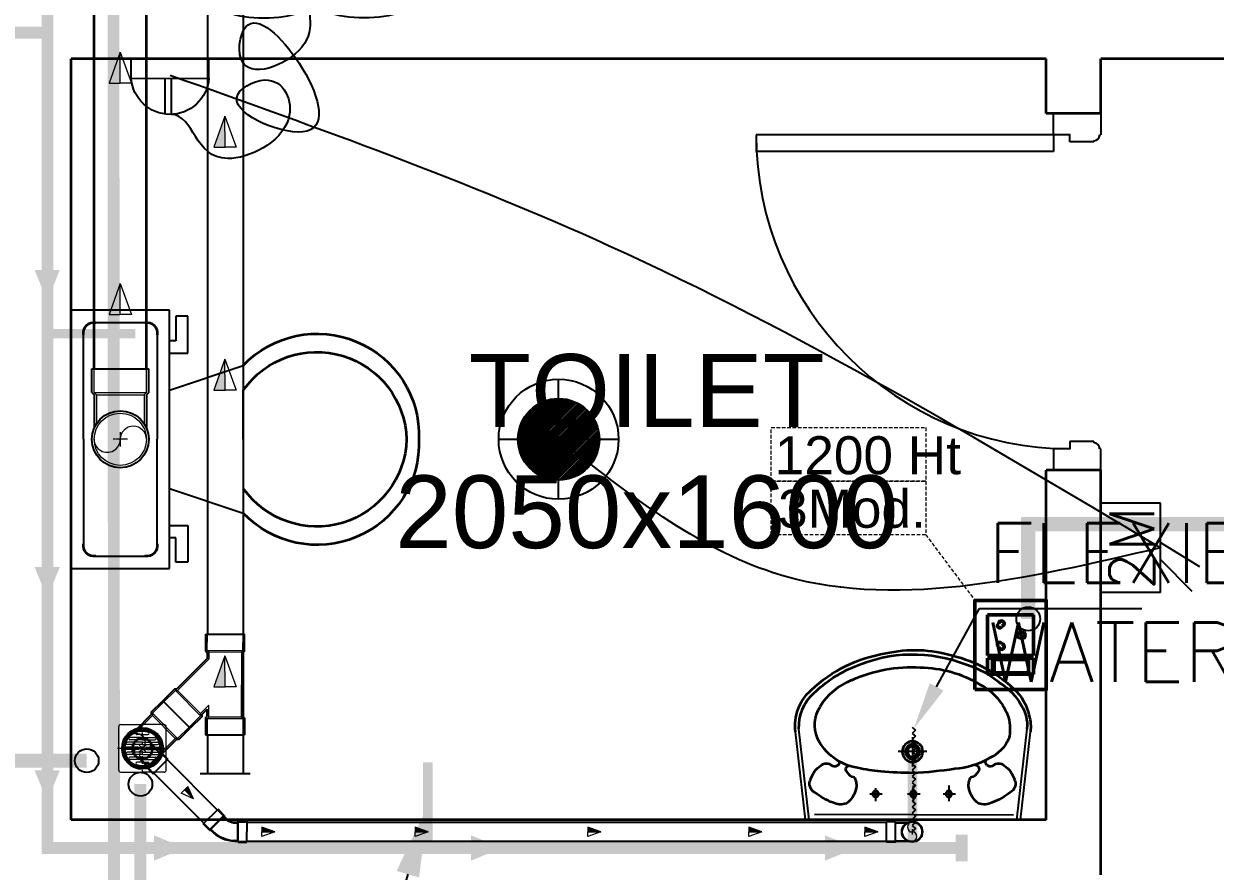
# Model space of a CAD drawing. Extents: x 3550807 to 4078732, y -628171 to -515859.
# Drawn here: x 3563039 to 3565544, y -523682 to -521900 of the extents above; entities that cross this region are included whole.
import ezdxf
from ezdxf import colors
from ezdxf.entities.mleader import LeaderData, LeaderLine
from ezdxf.math import Vec2, Vec3

# ---------------------------------------------------------------- set-up
doc = ezdxf.new("R2010")
doc.units = 0
doc.header["$LTSCALE"] = 6
doc.header["$MEASUREMENT"] = 0
for name, pattern in [('1', [0]), ('AI9-LType1', [1.875, 1.25, -0.625]), ('CENTER2', [1.125, 0.75, -0.125, 0.125, -0.125]), ('DASHED2', [0.375, 0.25, -0.125])]:
    doc.linetypes.add(name, pattern=pattern)
doc.layers.get('0').update_dxf_attribs({"linetype": 'CONTINUOUS'})
for name, color, linetype, lineweight in [('22-FTfix', 8, 'CONTINUOUS', 9), ('ELE-1 NO 6-16A RAW POWER SOCKET', 1, 'CONTINUOUS', 0), ('PHE-SP', 1, 'CONTINUOUS', 0), ('PL-SOFT  WATER SUPPLY PIPE', 162, 'CONTINUOUS', 9), ('PL-WATER PIPING', 1, 'CONTINUOUS', 9), ('WALL', 10, 'CONTINUOUS', 35), ('WALL LINE', 7, 'CONTINUOUS', 35)]:
    doc.layers.add(name, color=color, linetype=linetype, lineweight=lineweight)
doc.layers.add('CFT_LOOPING', color=7, linetype='1', lineweight=0, true_color=0xd6d600)
for name, color, linetype in [('DIM', 7, 'CONTINUOUS'), ('DOOR', 44, 'CONTINUOUS'), ('ELE-12W LED', 1, 'CONTINUOUS'), ('ELE-12W LED @ 1', 1, 'CONTINUOUS'), ('ELE-2M RAW P.SB', 40, 'CONTINUOUS'), ('ELE-EXHAUST FAN', 10, 'CONTINUOUS'), ('MEP_HVAC_COPPER_PIPE', 5, 'CONTINUOUS'), ('MEP_HVAC_DRAIN_PIPE', 7, 'CONTINUOUS'), ('phe-text', 1, 'CONTINUOUS'), ('PL- WASTE PIPE', 6, 'CONTINUOUS'), ('PL-SOIL PIPE', 1, 'CONTINUOUS'), ('TEXT', 5, 'CONTINUOUS')]:
    doc.layers.add(name, color=color, linetype=linetype)
doc.layers.add('ELE-LIGHTING WIRING', color=7, linetype='CONTINUOUS', true_color=0x63d7b6)
doc.styles.add('ARIAL', font='arial.ttf')
doc.styles.add('ROMANS', font='romans.shx')
doc.styles.get("Standard").update_dxf_attribs({"font": 'SIMPLEX'})

# ---------------------------------------------------------------- blocks, each defined once
blk = doc.blocks.new('750')
at = {"layer": 'DOOR', "color": 8}
for p, q in [((-50, 705), (-47.5, 705)), ((-35, 690), (-35, 692.5)), ((50, 45), (50, 80)), ((50, 80), (675, 80)), ((675, 45), (675, 80)), ((-35, 60), (-35, 57.5)), ((-50, 45), (-47.5, 45)), ((50, 45), (675, 45))]:
    blk.add_line(p, q, dxfattribs=at)
for points in [[(15, 690), (15, 705), (50, 705), (50, 750), (-50, 750), (-50, 705)], [(-35, 690), (15, 690)], [(15, 60), (15, 45), (50, 45), (50, 0), (-50, 0), (-50, 45)], [(-35, 60), (15, 60)]]:
    blk.add_lwpolyline(points, dxfattribs=at)
for centre, radius, start, end in [((-35, 705), 12.5, 180, 270), ((15, 45), 660, 0, 90), ((-35, 45), 12.5, 90, 180)]:
    blk.add_arc(centre, radius, start, end, dxfattribs=at)
blk = doc.blocks.new('rhej')
at = {"color": 8, "lineweight": 25}
for p, q in [((310.4, 279.4), (310.4, -263.7)), ((517.3, 279.4), (310.4, 279.4)), ((517.3, 7.8), (517.3, 279.4)), ((271.6, 188.9), (271.6, 266.4)), ((271.6, 266.4), (297.5, 266.4)), ((297.5, 266.4), (297.5, 214.7)), ((465.6, 253.5), (362.2, 253.5)), ((336.3, 227.7), (336.3, 7.8)), ((491.5, 7.8), (491.5, 227.7)), ((297.5, 214.7), (310.4, 214.7)), ((310.4, 188.9), (271.6, 188.9)), ((310.4, 111.3), (155.3, 163)), ((155.3, 7.8), (155.3, 111.3)), ((155.3, 7.8), (155.3, -95.6)), ((336.3, -212), (336.3, 7.8)), ((491.5, 7.8), (491.5, -212)), ((517.3, -263.7), (517.3, 7.8)), ((310.4, -95.6), (155.3, -147.3)), ((271.6, -173.2), (271.6, -250.8)), ((310.4, -173.2), (271.6, -173.2)), ((297.5, -250.8), (297.5, -199.1)), ((297.5, -199.1), (310.4, -199.1)), ((465.6, -237.9), (362.2, -237.9)), ((271.6, -250.8), (297.5, -250.8)), ((310.4, -263.7), (517.3, -263.7))]:
    blk.add_line(p, q, dxfattribs=at)
at = {"color": 8, "extrusion": (0, 0, -1)}
for centre, major_axis, start_param, end_param in [((358.9, 230.9), (-16.2, -16.2), 0.643501, 2.498091), ((468.8, 230.9), (16.2, -16.2), 3.785094, 5.639684), ((0, 15.7), (151.4, -151.4), 2.319632, 4.738539), ((0.9, 2.3), (-133.6, -133.6), 0.814663, 3.31238), ((0, 0), (-151.4, -151.4), 4.686239, 7.105146), ((0.9, 13.4), (-133.6, -133.6), 4.541602, 7.039318), ((358.9, -215.2), (-16.2, -16.2), -0.927295, 0.927295), ((468.8, -215.2), (16.2, -16.2), 5.35589, 7.21048)]:
    blk.add_ellipse(centre, major_axis=major_axis, ratio=1, start_param=start_param, end_param=end_param, dxfattribs=at)
blk = doc.blocks.new('u46')
at = {"color": 8, "lineweight": 25}
for p, q in [((-10.2, 228.4), (174.5, 249.1)), ((-10.2, 220.4), (181.2, 241.9)), ((-0.6, -208.9), (0.6, 208.9)), ((56.5, 80.8), (29.2, 80.8)), ((44.2, 92.9), (44.2, 66.7)), ((133.1, -27.2), (133.1, 33.1)), ((61.7, 1.6), (29.2, 1.6)), ((44.2, 13.7), (44.2, -12.6)), ((163.2, 3), (101.8, 3)), ((61.7, -73.2), (29.2, -73.2)), ((44.2, -61.1), (44.2, -87.4)), ((-10.2, -216.1), (181.2, -237.6)), ((-10.2, -224.1), (174.5, -244.8))]:
    blk.add_line(p, q, dxfattribs=at)
at = {"color": 8, "extrusion": (0, 0, -1)}
for centre, major_axis, start_param, end_param in [((187.7, 150.5), (0, 99.5), -0.132539, 0.848731), ((185.8, 147.6), (0.1, 94.4), -0.049658, 0.838116), ((144.8, 128.2), (1.1, 126.1), -1.238036, -0.892193), ((65.8, 198.9), (0, 20.7), -1.101507, 0.481509), ((57.5, 163.3), (-0.3, 56.9), 0.324902, 0.965135), ((208, 103.4), (0, 109.8), -1.431017, -0.436146), ((189.6, 137.7), (0, 70.9), -0.405199, 0.56573), ((57.3, 20.1), (0, 275.4), 0.806541, 1.180915), ((49.5, 13.5), (-0.1, 293.9), 0.809856, 1.41441), ((90.3, 184.5), (0, 17.9), 0.880684, 2.260744), ((153.9, 79), (-0.2, 139.7), 0.557563, 1.193786), ((56, 154.5), (0, 34), 4.33982, 5.202657), ((110.3, 167.2), (-6.08, 6.08), 4.867594, 6.265028), ((110.5, 165), (5.47, 5.47), 2.097053, 3.541809), ((64.6, 170.4), (0.3, 49.2), 3.359735, 4.09512), ((62.5, 153), (0, 31.9), 2.620328, 3.422401), ((104.1, 117.8), (-0.2, 26.8), -1.278641, -0.487266), ((96.3, 135.9), (0, 7.39), -0.727724, 1.373337), ((13.1, 6.8), (0, 297.5), 1.141495, 1.637774), ((387.1, 47.9), (-0.3, 296.4), -1.495794, -1.328336), ((35, 2.5), (0, 302.7), 1.155365, 1.952189), ((44.2, 80.8), (0.02, 6.43), 3.139035, 9.42222), ((820.2, -1), (0.1, 732.1), -1.56667, -1.474079), ((72.5, -1.7), (-0.1, 274.2), 1.346594, 1.865175), ((44.2, 1.6), (0.08, 6.43), 3.12883, 9.412015), ((888.1, 36.7), (0.8, 800.7), 4.558159, 4.668067), ((133.1, 3), (0, 21.6), 3.141254, 9.424439), ((133.1, 3), (-0.1, 15.5), 3.145308, 9.428493), ((133.1, 3), (0, 10.9), 3.142047372431534, 9.42523267961112), ((62.5, -10.9), (0, 247.5), 1.579809, 2.112792), ((44.2, -73.2), (0.02, 6.43), 3.139035, 9.42222), ((263.1, -73.7), (0.1, 166.8), 4.181112, 4.641559), ((56.1, -13.3), (0.2, 287), 1.808981, 2.322804), ((64.6, -163.9), (0.1, 49.2), -0.960797, -0.225412), ((62.5, -146.6), (-0.1, 31.9), -0.276767, 0.525307), ((104.1, -111.4), (0.2, 26.8), 3.628858, 4.420234), ((124.5, -51.6), (-0.2, 200.3), 1.868215, 2.281789), ((56, -148.1), (0, 34), 4.222121, 5.084958), ((96.6, -128.2), (-0.03, 8.55), 1.455188, 3.796569), ((163.1, -79.8), (0.2, 126), 2.054055, 2.802751), ((144.8, -121.8), (-0.3, 126.1), 4.027191, 4.373034), ((110.3, -160.8), (-6.08, 6.08), 4.730546, 6.12798), ((111.3, -159.3), (6.17, 6.17), 4.354779, 6.027124), ((90.3, -178.1), (0, 17.9), 0.880848, 2.260908), ((192.6, -126.1), (0, 80.1), 3.554495, 4.299548), ((57.5, -156.9), (0.3, 56.9), 2.176458, 2.816691), ((181.2, -107), (0, 94.7), 2.890537, 3.362984), ((171.7, -117.2), (-0.1, 123.1), 2.127435, 2.640092), ((65.8, -192.5), (0, 20.7), 2.661884, 4.2449), ((188.2, -159.7), (0, 78.1), 2.562376, 3.231693), ((187.2, -138.1), (-0.1, 106), 2.310552, 2.942572), ((184.7, -162.2), (-0.1, 83.2), 2.850118, 3.264751)]:
    blk.add_ellipse(centre, major_axis=major_axis, ratio=1, start_param=start_param, end_param=end_param, dxfattribs=at)
blk = doc.blocks.new('1232')
at = {"layer": 'WALL', "color": 8, "linetype": 'ByBlock'}
for p, q in [((-18035, 15910.2), (-20085, 15910.2)), ((-20085, 14310.2), (-20085, 15910.2)), ((-18035, 15795.2), (-18035, 15910.2)), ((-17920, 15795.2), (-17920, 15910.2)), ((-15555, 15910.2), (-17920, 15910.2)), ((-17920, 15795.2), (-18035, 15795.2)), ((-18035, 14310.2), (-18035, 15045.2)), ((-17920, 15045.2), (-18035, 15045.2)), ((-17920, 14194.2), (-17920, 15045.2)), ((-18035, 14310.2), (-20085, 14310.2))]:
    blk.add_line(p, q, dxfattribs=at)
at = {"layer": 'DOOR', "color": 8, "rotation": 180}
blk.add_blockref('750', (-17970, 15795.2), dxfattribs=at)
at = {"layer": 'WALL', "color": 8, "linetype": 'ByBlock'}
for name, p, rotation in [('rhej', (-19567.7, 15118), 180), ('u46', (-18312.9, 14320.4), 90)]:
    blk.add_blockref(name, p, dxfattribs=dict(at, rotation=rotation))
at = {"layer": 'DIM', "color": 8, "insert": (-18874.7, 15084.2), "char_height": 153, "width": 1626.956, "attachment_point": 5, "style": 'ARIAL'}
blk.add_mtext('TOILET\\P2050x1600', dxfattribs=at)
blk = doc.blocks.new('18W LED')
at = {"layer": 'ELE-12W LED @ 1'}
h = blk.add_hatch(dxfattribs=at)
h.set_pattern_fill('ANSI31', color=252)
h.set_pattern_definition([(45, (-1135553.9097, 459369.4158), (-2.24506403, 2.24506403), [])])
edge = h.paths.add_edge_path()
edge.add_arc((0, 0), 85.7, 0, 360)
at = {"layer": 'ELE-12W LED', "color": 1}
for p, q in [((0, -126.1), (0, 126.1)), ((-126.1, 0), (126.1, 0))]:
    blk.add_line(p, q, dxfattribs=at)
for radius in [126.1, 85.7]:
    blk.add_circle((0, 0), radius, dxfattribs=at)
blk = doc.blocks.new('A$C44D17E71')
at = {"layer": 'ELE-EXHAUST FAN', "color": 1}
for p, q in [((-13.3, 0.72), (-9.75, 2.1)), ((-9.75, 2.1), (-9.75, -0.48)), ((-13.3, 0.72), (-9.75, -0.48)), ((-0.97, 0.81), (-9.75, 0.81)), ((6.62, -9.32), (4.71, -9.31)), ((4.71, -9.31), (4.71, -16.8)), ((6.59, -16.81), (6.62, -9.32)), ((6.61, -12.95), (10.07, -12.97)), ((6.61, -13.55), (10.06, -13.57)), ((6.59, -16.81), (4.71, -16.8))]:
    blk.add_line(p, q, dxfattribs=at)
blk.add_ellipse((-0.97, 5.64), major_axis=(0, -4.83), ratio=0.36355, dxfattribs=at)
at = {"layer": 'ELE-EXHAUST FAN', "color": 1, "extrusion": (0, 0, -1)}
blk.add_ellipse((-0.97, -4.02), major_axis=(0, 4.83), ratio=0.36355, dxfattribs=at)
blk.add_ellipse((6.31, -13.06), major_axis=(0.02, 3.76), ratio=1, start_param=0.079283, end_param=3.06231, dxfattribs=at)
at = {"layer": 'ELE-EXHAUST FAN', "color": 1}
blk.add_open_spline([(-1.04, 0.81), (-0.79, -0.3), (3.44, 2.5), (7.59, -7.04), (-0.96, -5.98), (5.22, 0.41), (14.27, 3.09), (9.16, -9.39), (5.43, -2.53), (11.73, 0.02), (16.82, -10.79), (10.14, -10.71), (10.07, -12.97)], degree=3, knots=[0, 0, 0, 0, 6.261699, 12.352893, 15.787239, 21.858742, 28.752755, 35.678217, 39.225495, 45.354107, 53.693878, 67.421453, 67.421453, 67.421453, 67.421453], dxfattribs=at)
blk = doc.blocks.new('2M SB')
at = {"layer": 'ELE-2M RAW P.SB'}
for p, q in [((-133.8, 160), (-69.3, 265.2)), ((-88.2, 160), (-3.4, 244.9)), ((-240, 160), (-240, 0)), ((0, 160), (-240, 160)), ((0, 160), (0, 0))]:
    blk.add_line(p, q, dxfattribs=at)
blk.add_text('2M', height=120, rotation=180, dxfattribs=at).set_placement((-6, 143))
blk = doc.blocks.new('6-16A RAW POWER SOCKET 3M')
at = {"layer": 'ELE-1 NO 6-16A RAW POWER SOCKET', "lineweight": 50}
for p, q in [((0, 57.9), (72.3, 57.9)), ((0, 57.9), (72.3, 57.9)), ((0, 32.7), (0, 57.9)), ((0, 57.9), (0, 32.7)), ((72.3, 57.9), (72.3, 32.7)), ((7.9, 55.8), (64.4, 55.8)), ((7.9, 34.8), (7.9, 55.8)), ((61.9, 55.8), (61.9, 34.8)), ((64.4, 55.8), (64.4, 34.8)), ((72.3, 32.7), (0, 32.7)), ((0, 28.5), (0, -34.8)), ((72.3, 28.5), (0, 28.5)), ((64.4, 34.8), (7.9, 34.8)), ((72.3, -34.8), (72.3, 28.5)), ((0, -34.8), (72.3, -34.8))]:
    blk.add_line(p, q, dxfattribs=at)
blk.add_lwpolyline([(92, 82.1), (92, -57.5), (-19.7, -57.5), (-19.7, 82.1)], close=True, dxfattribs=at)
for centre, radius, start, end in [((50.3, 14.9), 4.24, 357.49, 264.7311), ((18.3, -3.1), 4.93, 37.1584, 322.8416), ((23.3, -3.1), 3.14, 251.4031, 108.5969), ((53.2, 11.6), 3.43, 194.9049, 67.3162), ((50.3, -21.2), 4.24, 95.2689, 2.51), ((53.2, -17.8), 3.43, 292.6838, 165.0951)]:
    blk.add_arc(centre, radius, start, end, dxfattribs=at)
blk = doc.blocks.new('RISER UP 100')
at = {"color": 0, "linetype": 'Continuous'}
for p, q in [((-98.5, 60), (-148.5, 60)), ((-148.5, -60), (-148.5, 60)), ((-98.5, 60), (-93.5, 55)), ((-93.5, 55), (-24, 55)), ((-98.5, -60), (-148.5, -60)), ((-98.5, -60), (-93.5, -55)), ((-93.5, -55), (-24, -55))]:
    blk.add_line(p, q, dxfattribs=at)
at = {"color": 8, "linetype": 'Continuous', "lineweight": 0, "ltscale": 0.005}
for p, q in [((-98.5, 55), (-148.5, 55)), ((-98.5, -55), (-98.5, 55)), ((-98.5, 55), (-93.5, 50)), ((-93.5, -50), (-93.5, 50)), ((-93.5, 50), (-33.2, 50)), ((-98.5, -55), (-93.5, -50)), ((-93.5, -50), (-33.2, -50)), ((-98.5, -55), (-148.5, -55))]:
    blk.add_line(p, q, dxfattribs=at)
at = {"color": 8, "linetype": 'CENTER2', "lineweight": 0}
for p, q in [((-15, 0), (15, 0)), ((0, 15), (0, -15))]:
    blk.add_line(p, q, dxfattribs=at)
at = {"color": 0, "linetype": 'Continuous'}
blk.add_circle((0, 0), 60, dxfattribs=at)
at = {"color": 8, "linetype": 'Continuous', "lineweight": 0, "ltscale": 0.005}
blk.add_circle((0, 0), 55, dxfattribs=at)
at = {"color": 8, "linetype": 'Continuous', "lineweight": 0}
for centre, start, end in [((0, 27.5), 90, 270), ((0, -27.5), 270, 90)]:
    blk.add_arc(centre, 27.5, start, end, dxfattribs=at)
blk = doc.blocks.new('A$C0B1B3CFA')
at = {"layer": 'PHE-SP'}
h = blk.add_hatch(color=7, dxfattribs=at)
h.dxf.hatch_style = 1
h.paths.add_polyline_path([(-0.0495, 0.0226), (-0.0495, 0), (0.0124, 0)])
at = {"layer": 'PHE-SP', "color": 7}
for points in [[(-0.0495, 0), (0.0124, 0), (-0.0495, 0.0226), (-0.0495, 0)], [(-0.0495, 0), (0.0124, 0), (-0.0495, -0.0226), (-0.0495, 0)]]:
    blk.add_lwpolyline(points, dxfattribs=at)
blk = doc.blocks.new('Z$W@#3BD47561')
at = {"layer": 'PHE-SP', "xscale": 49.00933755098914, "yscale": 49.00933755098914, "zscale": 49.00933755098914, "rotation": 270}
blk.add_blockref('A$C0B1B3CFA', (0, 0), dxfattribs=at)
blk = doc.blocks.new('Z$W@#4AA511D8')
at = {"layer": 'phe-text', "linetype": 'ByBlock', "lineweight": -2, "ltscale": 0.5, "xscale": 0.0244727334018079, "yscale": 0.0244727334018079, "zscale": 0.0244727334018079, "rotation": 270}
blk.add_blockref('Z$W@#3BD47561', (0.0148, 0), dxfattribs=at)
blk = doc.blocks.new('A$C525867A1')
at = {"layer": '22-FTfix', "color": 1, "lineweight": 0}
for p, q in [((-3.7, 76.6), (-40.1, 40.1)), ((76.4, 3.7), (3.3, 76.6)), ((-76.6, 3.5), (-40.1, 40.1)), ((42, 42.1), (-42, -42.1)), ((-3.5, -76.4), (-76.6, -3.4)), ((76.4, -3.3), (39.9, -39.8)), ((3.4, -76.4), (39.9, -39.8))]:
    blk.add_line(p, q, dxfattribs=at)
at = {"layer": '22-FTfix', "color": 1, "linetype": 'AI9-LType1', "lineweight": 0}
blk.add_line((42, -41.9), (-42.2, 42.1), dxfattribs=at)
at = {"layer": '22-FTfix', "color": 3, "lineweight": 0}
for p, q in [((-23.3, 23.2), (-14.1, 32.4)), ((-18.4, 18.3), (2.7, 39.5)), ((-14.5, 14.5), (6.6, 35.7)), ((-10.4, 10.4), (15, 35.8)), ((-6.5, 6.5), (18.9, 32)), ((5.2, 9.3), (24.6, 28.7)), ((-18.4, 18.3), (-39.5, -2.8)), ((-10.4, 10.4), (-35.8, -15.1)), ((-14.5, 14.5), (-35.7, -6.6)), ((-23.3, 23.2), (-32.4, 14)), ((-6.5, 6.5), (-31.9, -18.9)), ((-1.9, 1.2), (-1.5, 1.5)), ((-1.4, 0.7), (-1.9, 1.2)), ((-1.2, 1.9), (-1.5, 1.5)), ((-0.7, 1.4), (-1.2, 1.9)), ((1.2, 1.9), (0.7, 1.4)), ((1.9, 1.2), (1.2, 1.9)), ((1.9, 1.2), (1.4, 0.7)), ((6.5, -6.5), (31.9, 18.9)), ((9.2, 5.2), (28.6, 24.6)), ((10.4, -10.4), (35.8, 15.1)), ((14.5, -14.5), (35.7, 6.6)), ((18.4, -18.3), (39.5, 2.8)), ((-9.2, -5.2), (-28.6, -24.6)), ((-5.2, -9.3), (-24.6, -28.7)), ((6.5, -6.5), (-18.9, -32)), ((10.4, -10.4), (-15, -35.8)), ((14.5, -14.5), (-6.6, -35.7)), ((18.4, -18.3), (-2.7, -39.5)), ((-1.9, -1.2), (-1.4, -0.7)), ((-1.2, -1.9), (-1.9, -1.2)), ((-1.2, -1.9), (-0.7, -1.4)), ((1.2, -1.9), (0.7, -1.4)), ((1.2, -1.9), (1.5, -1.5)), ((1.9, -1.2), (1.4, -0.7)), ((1.9, -1.2), (1.5, -1.5)), ((23.3, -23.2), (14.1, -32.4)), ((23.3, -23.2), (32.4, -14))]:
    blk.add_line(p, q, dxfattribs=at)
at = {"layer": '22-FTfix', "color": 1, "lineweight": 0}
blk.add_circle((-0.1, 0.1), 49.4, dxfattribs=at)
at = {"layer": '22-FTfix', "color": 3, "lineweight": 0}
for centre, radius in [((0, 0), 45.2), ((-0.1, -0.1), 44.9), ((0, 0), 4.18), ((0, 0), 3.93)]:
    blk.add_circle(centre, radius, dxfattribs=at)
at = {"layer": '22-FTfix', "color": 1, "lineweight": 0}
for points in [[(3.3, 76.6), (1.4, 78.5), (-1.8, 78.5), (-3.7, 76.6)], [(-76.6, 3.5), (-78.5, 1.6), (-78.5, -1.5), (-76.6, -3.4)], [(76.4, -3.3), (78.3, -1.4), (78.3, 1.8), (76.4, 3.7)], [(-3.5, -76.4), (-1.6, -78.3), (1.5, -78.3), (3.4, -76.4)]]:
    blk.add_open_spline(points, degree=3, dxfattribs=at)
for points in [[(-35.3, 35.2), (-54.6, 15.8), (-54.6, -15.7), (-35.2, -35), (-15.8, -54.4), (15.7, -54.4), (35, -35)], [(-35.3, 35.2), (-15.9, 54.6), (15.5, 54.6), (35, 35.3), (54.4, 15.9), (54.4, -15.6), (35, -35)]]:
    blk.add_open_spline(points, degree=3, knots=[0, 0, 0, 0, 1, 1, 1, 2, 2, 2, 2], dxfattribs=at)
at = {"layer": '22-FTfix', "color": 3, "lineweight": 0}
for points in [[(-28.7, 28.6), (-32, 25.3), (-34.8, 21.4), (-36.8, 17.1)], [(-17.2, 36.7), (-21.4, 34.7), (-25.3, 32), (-28.7, 28.6)], [(-1.4, -0.7), (-1, -0.3), (-1, 0.3), (-1.4, 0.7)], [(-0.7, 1.4), (-0.3, 1), (0.3, 1), (0.7, 1.4)], [(1.4, 0.7), (1, 0.3), (1, -0.3), (1.4, -0.7)], [(0.7, -1.4), (0.3, -1), (-0.3, -1), (-0.7, -1.4)], [(28.7, -28.6), (32, -25.3), (34.8, -21.4), (36.8, -17.1)], [(17.2, -36.7), (21.4, -34.7), (25.3, -32), (28.7, -28.6)]]:
    blk.add_open_spline(points, degree=3, dxfattribs=at)
for points in [[(-14.1, 32.4), (-13, 33.4), (-13, 35.2), (-14.1, 36.2), (-14.9, 37), (-16.1, 37.2), (-17.2, 36.7)], [(6.6, 35.7), (7.6, 36.7), (7.6, 38.5), (6.6, 39.5), (5.5, 40.6), (3.8, 40.6), (2.7, 39.5)], [(18.9, 32), (19.9, 33), (19.9, 34.8), (18.9, 35.8), (17.8, 36.9), (16.1, 36.9), (15, 35.8)], [(28.6, 24.6), (29.7, 25.7), (29.7, 27.6), (28.6, 28.7), (27.5, 29.8), (25.7, 29.8), (24.6, 28.7)], [(-36.8, 17.1), (-37.4, 15.7), (-36.8, 14.1), (-35.5, 13.5), (-34.4, 13), (-33.2, 13.2), (-32.4, 14)], [(5.2, 9.3), (4.1, 8.1), (4.1, 6.3), (5.2, 5.2), (6.3, 4.1), (8.1, 4.1), (9.2, 5.2)], [(35.8, 15.1), (36.8, 16.2), (36.8, 17.9), (35.8, 18.9), (34.7, 20), (33, 20), (31.9, 18.9)], [(39.5, 2.8), (40.6, 3.9), (40.5, 5.6), (39.5, 6.6), (38.4, 7.7), (36.7, 7.7), (35.7, 6.6)], [(-39.5, -2.8), (-40.6, -3.9), (-40.5, -5.6), (-39.5, -6.6), (-38.4, -7.7), (-36.7, -7.7), (-35.7, -6.6)], [(-35.8, -15.1), (-36.8, -16.2), (-36.8, -17.9), (-35.8, -18.9), (-34.7, -20), (-33, -20), (-31.9, -18.9)], [(-28.6, -24.6), (-29.7, -25.7), (-29.7, -27.6), (-28.6, -28.7), (-27.5, -29.8), (-25.7, -29.8), (-24.6, -28.7)], [(-5.2, -9.3), (-4.1, -8.1), (-4.1, -6.3), (-5.2, -5.2), (-6.3, -4.1), (-8.1, -4.1), (-9.2, -5.2)], [(36.8, -17.1), (37.4, -15.7), (36.8, -14.1), (35.5, -13.5), (34.4, -13), (33.2, -13.2), (32.4, -14)], [(-18.9, -32), (-19.9, -33), (-19.9, -34.8), (-18.9, -35.8), (-17.8, -36.9), (-16.1, -36.9), (-15, -35.8)], [(-6.6, -35.7), (-7.6, -36.7), (-7.6, -38.4), (-6.6, -39.5), (-5.5, -40.6), (-3.8, -40.6), (-2.7, -39.5)], [(14.1, -32.4), (13, -33.4), (13, -35.1), (14.1, -36.2), (14.9, -37), (16.1, -37.2), (17.2, -36.7)]]:
    blk.add_open_spline(points, degree=3, knots=[0, 0, 0, 0, 1, 1, 1, 2, 2, 2, 2], dxfattribs=at)
blk = doc.blocks.new('G$C6D3250BF')
at = {"layer": 'PL- WASTE PIPE', "linetype": 'ByBlock', "ltscale": 5, "xscale": -0.08841918452952499, "yscale": 0.08841918454157253, "zscale": 0.08841918448567115, "rotation": 225.0593839872961}
blk.add_blockref('A$C525867A1', (0, 0), dxfattribs=at)
blk = doc.blocks.new('Y 100x100')
at = {"color": 0, "linetype": 'Continuous'}
for p, q in [((-107.5, 192.3), (-192.3, 107.5)), ((-70.7, 155.5), (-107.5, 192.3)), ((-60, 159.9), (-60, 212)), ((-60, 212), (60, 212)), ((60, 159.9), (60, 212)), ((-70.7, 155.5), (-70.7, 148.4)), ((-70.7, 148.4), (-55, 132.8)), ((-60, 159.9), (-55, 154.9)), ((-55, 154.9), (-55, 132.8)), ((60, 159.9), (55, 154.9)), ((55, -40.9), (55, 154.9)), ((-155.5, 70.7), (-192.3, 107.5)), ((-155.5, 70.7), (-148.4, 70.7)), ((-55, -22.8), (-148.4, 70.7)), ((-55, -40.9), (-55, -22.8)), ((-60, -45.9), (-55, -40.9)), ((-60, -45.9), (-60, -98)), ((60, -45.9), (55, -40.9)), ((60, -45.9), (60, -98)), ((-60, -98), (60, -98))]:
    blk.add_line(p, q, dxfattribs=at)
at = {"color": 8, "linetype": 'Continuous', "lineweight": 0, "ltscale": 0.005}
for p, q in [((-75.7, 153.4), (-111, 188.8)), ((-55, 162), (-55, 212)), ((55, 162), (55, 212)), ((-75.7, 153.4), (-153.4, 75.7)), ((-75.7, 153.4), (-75.7, 146.4)), ((-55, 162), (55, 162)), ((-55, 162), (-50, 157)), ((-50, 157), (50, 157)), ((-50, 157), (-50, 120.7)), ((55, 162), (50, 157)), ((50, -43), (50, 157)), ((-153.4, 75.7), (-188.8, 111)), ((-75.7, 146.4), (-146.4, 75.7)), ((-50, 120.7), (-75.7, 146.4)), ((-153.4, 75.7), (-146.4, 75.7)), ((-50, -20.7), (-146.4, 75.7)), ((-50, -43), (-50, -20.7)), ((-55, -48), (-50, -43)), ((-55, -48), (-55, -98)), ((-55, -48), (55, -48)), ((-50, -43), (50, -43)), ((55, -48), (50, -43)), ((55, -48), (55, -98))]:
    blk.add_line(p, q, dxfattribs=at)
blk = doc.blocks.new('G$CD0CCB6FA')
at = {"layer": 'PL- WASTE PIPE', "linetype": 'ByBlock', "ltscale": 5, "xscale": -0.6818181818227729, "yscale": 0.6818181811664562, "zscale": 0.6818181819633459, "rotation": 359.9085631603119}
blk.add_blockref('Y 100x100', (-37.4, 66.9), dxfattribs=at)
blk = doc.blocks.new('100 ELBOW')
at = {"color": 0, "linetype": 'Continuous'}
for p, q in [((-77.3, 0.5), (-85.9, -8)), ((72.2, 60.9), (66.6, 55.2)), ((72.2, 60.9), (123.7, 60.9)), ((123.7, 60.9), (123.7, -60.9)), ((-94.1, -8), (-130.6, -44.4)), ((-130.6, -44.4), (-44.4, -130.6)), ((-94.1, -8), (-85.9, -8)), ((72.2, -60.9), (66.4, -55.1)), ((72.2, -60.9), (123.7, -60.9)), ((-8, -94.1), (-44.4, -130.6)), ((-0.4, -78.2), (-8, -85.8)), ((-8, -94.1), (-8, -85.8))]:
    blk.add_line(p, q, dxfattribs=at)
at = {"color": 8, "linetype": 'Continuous', "lineweight": 0, "ltscale": 0.005}
for p, q in [((68.7, -49.1), (68.7, 49.1)), ((74.6, 55), (68.9, 49.3)), ((74.6, -55), (74.6, 55)), ((74.6, 55), (123.7, 55)), ((-91.7, -13.9), (-126.4, -48.6)), ((-91.7, -13.9), (-13.9, -91.7)), ((-91.7, -13.9), (-83.3, -13.9)), ((-83.4, -13.9), (-13.9, -83.3)), ((74.6, -55), (68.9, -49.3)), ((74.6, -55), (123.7, -55)), ((-13.9, -91.7), (-48.6, -126.4)), ((-4.5, -73.9), (-13.9, -83.3)), ((-13.9, -91.7), (-13.9, -83.3))]:
    blk.add_line(p, q, dxfattribs=at)
at = {"color": 8, "linetype": 'Continuous', "ltscale": 0.005}
blk.add_line((-72.3, -2.8), (-73.3, -3.7), dxfattribs=at)
at = {"color": 8, "linetype": 'Continuous', "lineweight": 0, "ltscale": 0.005}
for centre, radius, start, end in [((61.5, -148.1), 197.5, 87.86176, 137.18), ((60.9, -147.1), 98.2, 85.3383, 131.76601)]:
    blk.add_arc(centre, radius, start, end, dxfattribs=at)
at = {"color": 0, "linetype": 'Continuous'}
for centre, radius, start, end in [((61.6, -148.2), 203.5, 88.5977, 133.05078), ((60.9, -147.1), 92.3, 86.66432, 131.66432)]:
    blk.add_arc(centre, radius, start, end, dxfattribs=at)
blk = doc.blocks.new('aa')
at = {"layer": 'PL- WASTE PIPE', "color": 4, "ltscale": 5}
for p, q in [((-2.731, 0.107), (-2.562, -0.107)), ((-2.562, -0.107), (-2.353, 0.107)), ((-2.353, 0.107), (-2.184, -0.107)), ((-2.184, -0.107), (-1.975, 0.107)), ((-1.975, 0.107), (-1.806, -0.107)), ((-1.806, -0.107), (-1.597, 0.107)), ((-1.597, 0.107), (-1.428, -0.107)), ((-1.428, -0.107), (-1.219, 0.107)), ((-1.219, 0.107), (-1.05, -0.107)), ((-1.05, -0.107), (-0.841, 0.107)), ((-0.841, 0.107), (-0.672, -0.107)), ((-0.672, -0.107), (-0.463, 0.107)), ((-0.463, 0.107), (-0.294, -0.107)), ((-0.294, -0.107), (-0.085, 0.107)), ((-0.085, 0.107), (0.085, -0.107)), ((0.085, -0.107), (0.294, 0.107)), ((0.294, 0.107), (0.463, -0.107)), ((0.463, -0.107), (0.672, 0.107)), ((0.672, 0.107), (0.841, -0.107)), ((0.841, -0.107), (1.05, 0.107)), ((1.05, 0.107), (1.219, -0.107)), ((1.219, -0.107), (1.428, 0.107)), ((1.428, 0.107), (1.597, -0.107)), ((1.597, -0.107), (1.806, 0.107)), ((1.806, 0.107), (1.975, -0.107)), ((1.975, -0.107), (2.184, 0.107)), ((2.184, 0.107), (2.353, -0.107)), ((2.353, -0.107), (2.562, 0.107)), ((2.562, 0.107), (2.731, -0.107)), ((2.731, -0.107), (2.94, 0.107)), ((2.94, 0.107), (3.109, -0.107)), ((3.109, -0.107), (3.318, 0.107)), ((3.318, 0.107), (3.487, -0.107)), ((3.487, -0.107), (3.696, 0.107))]:
    blk.add_line(p, q, dxfattribs=at)

msp = doc.modelspace()

# ---------------------------------------------------------------- linework, layer by layer
at = {"layer": 'CFT_LOOPING', "color": 7, "linetype": 'DASHED2', "ltscale": 5}
msp.add_line((3564935.2, -522974.4), (3565038.6, -523112.5), dxfattribs=at)
at = {"layer": 'CFT_LOOPING', "color": 7, "linetype": 'DASHED2', "ltscale": 5, "elevation": 0}
for points in [[(3564610.4, -522749.4), (3564935.2, -522749.4), (3564935.2, -522861.9), (3564610.4, -522861.9)], [(3564610.4, -522861.9), (3564935.2, -522861.9), (3564935.2, -522974.4), (3564610.4, -522974.4)]]:
    msp.add_lwpolyline(points, close=True, dxfattribs=at)
at = {"layer": 'ELE-LIGHTING WIRING', "linetype": 'ByBlock'}
for points in [[(3565428.6, -523001.9), (3564270.1, -522367.5), (3563346.6, -522008.8)], [(3565428.6, -523001.9), (3564614.6, -523054.4), (3564163.6, -522773.8)]]:
    msp.add_spline(points, degree=3, dxfattribs=at)
at = {"layer": 'MEP_HVAC_COPPER_PIPE', "linetype": 'ByBlock', "const_width": 25}
msp.add_lwpolyline([(3563070.6, -523746), (3563228.8, -523746), (3563227.3, -521443.8)], dxfattribs=at)
at = {"layer": 'MEP_HVAC_DRAIN_PIPE', "linetype": 'ByBlock'}
for points, const_width in [([(3567893.1, -523159.3), (3567893.1, -522952.3), (3565150.9, -522952.3), (3565150.9, -523151.5)], 30), ([(3560084.3, -525349.8), (3560084.3, -523449.5), (3563171.5, -523449.5)], 30), ([(3563070.6, -523810.6), (3563284.3, -523810.6), (3563284.3, -523498.8)], 25)]:
    msp.add_lwpolyline(points, dxfattribs=dict(at, const_width=const_width))
for centre in [(3565150.9, -523151.5), (3563171.5, -523449.5), (3563284.3, -523498.8)]:
    msp.add_circle(centre, 25, dxfattribs=at)
at = {"layer": 'PL- WASTE PIPE', "linetype": 'ByBlock', "ltscale": 5}
for p, q in [((3563425, -521794.1), (3563425, -523183.5)), ((3563500, -521794.1), (3563500, -523476.4)), ((3563425, -523394.9), (3563425, -523476.4)), ((3563410.1, -523476.4), (3563514.8, -523476.4))]:
    msp.add_line(p, q, dxfattribs=at)
at = {"layer": 'PL- WASTE PIPE', "color": 4, "linetype": 'ByBlock', "ltscale": 5}
for p, q in [((3563340.9, -523447.8), (3563445.9, -523552.8)), ((3563312.6, -523476.1), (3563417.5, -523581)), ((3563508.5, -523579), (3564852.6, -523579)), ((3563508.5, -523619), (3564852.6, -523619))]:
    msp.add_line(p, q, dxfattribs=at)
at = {"layer": 'PL-SOFT  WATER SUPPLY PIPE', "color": 3, "const_width": 25}
for points in [[(3563088.9, -521722.8), (3563088.9, -523633.1), (3565010.8, -523633.1)], [(3563088.9, -521918.8), (3560580.7, -521918.8), (3560580.7, -522017.7), (3559965.5, -522017.7), (3559965.5, -527919.1), (3560588.1, -527919.1), (3560588.1, -527988.6), (3561372.6, -527988.6)], [(3565010.8, -523661.3), (3565010.8, -523604.9)]]:
    msp.add_lwpolyline(points, dxfattribs=at)
at = {"layer": 'PL-SOFT  WATER SUPPLY PIPE', "color": 5, "const_width": 20}
for points in [[(3563273.4, -522551.7), (3563090.9, -522551.7)], [(3563888.6, -523453.1), (3563888.6, -523635.5)], [(3564907.6, -523453.1), (3564907.6, -523635.5)]]:
    msp.add_lwpolyline(points, dxfattribs=at)
at = {"layer": 'PL-WATER PIPING', "color": 61, "true_color": 0xd8e58c}
for points in [[(3563088.3, -522417.7, 53.3, 0, 0), (3563088.3, -522482.5, 0, 0, 0)], [(3563088.3, -523042.1, 53.3, 0, 0), (3563088.3, -523106.9, 0, 0, 0)], [(3563088.3, -523469.6, 53.3, 0, 0), (3563088.3, -523534.4, 0, 0, 0)], [(3563312.6, -523633.1, 53.3, 0, 0), (3563377.4, -523633.1, 0, 0, 0)], [(3563979.3, -523633.1, 53.3, 0, 0), (3564044.1, -523633.1, 0, 0, 0)], [(3564723.6, -523633.1, 53.3, 0, 0), (3564788.4, -523633.1, 0, 0, 0)]]:
    msp.add_lwpolyline(points, format="xyseb", dxfattribs=at)
at = {"layer": 'WALL', "linetype": 'ByBlock'}
for p, q in [((3563187.1, -522625.6), (3563187.1, -521819.3)), ((3563297.1, -522625.6), (3563297.1, -521819.3))]:
    msp.add_line(p, q, dxfattribs=at)

# ---------------------------------------------------------------- block references
at = {"linetype": 'ByBlock'}
msp.add_blockref('1232', (3583223.6, -537884), dxfattribs=at)
at = {"layer": 'ELE-1 NO 6-16A RAW POWER SOCKET', "linetype": 'ByBlock', "xscale": 1.343246120226769, "yscale": 1.343246120226769, "zscale": 1.343246120226769, "rotation": 180}
msp.add_blockref('6-16A RAW POWER SOCKET 3M', (3565162.2, -523189.8), dxfattribs=at)
at = {"layer": 'ELE-12W LED', "color": 6}
msp.add_blockref('18W LED', (3564163.6, -522773.8), dxfattribs=at)
at = {"layer": 'ELE-2M RAW P.SB', "color": 6, "xscale": 0.7812500000005363, "yscale": 0.7812500000005363, "zscale": 0.7812500000005363, "rotation": 269.9999999999998}
msp.add_blockref('2M SB', (3565303.6, -523095.7), dxfattribs=at)
at = {"layer": 'ELE-EXHAUST FAN', "xscale": 21.82094173196808, "yscale": 21.82094173196808, "zscale": 21.82094173196808, "rotation": 270}
msp.add_blockref('A$C44D17E71', (3563631.6, -521871), dxfattribs=at)
at = {"layer": 'PL- WASTE PIPE', "linetype": 'ByBlock', "ltscale": 5, "rotation": 180}
msp.add_blockref('G$CD0CCB6FA', (3563425, -523183.5), dxfattribs=at)
at = {"layer": 'PL- WASTE PIPE', "linetype": 'ByBlock', "ltscale": 5, "xscale": -0.6804665603485838, "yscale": 0.6804665603485838, "zscale": 0.6804665595408722, "rotation": 44.99999999999985}
msp.add_blockref('RISER UP 100', (3563288.6, -523423.8), dxfattribs=at)
at = {"layer": 'PL- WASTE PIPE', "color": 4, "linetype": 'ByBlock', "ltscale": 5}
for name, p, xscale, yscale, zscale, rotation in [('RISER UP 100', (3563288.6, -523423.8), -0.3637807491883915, 0.3637807491883917, 0.3637807487565851, 315.0083907360718), ('100 ELBOW', (3563463.4, -523598.8), 0.3636363632719107, 0.3636363639668353, 0.3636363635952907, 134.8159451268401), ('RISER UP 100', (3564906.7, -523599), 0.3637807491883915, 0.3637807491883915, 0.3637807487565851, 359.9916092639283)]:
    msp.add_blockref(name, p, dxfattribs=dict(at, xscale=xscale, yscale=yscale, zscale=zscale, rotation=rotation))
at = {"layer": 'PL- WASTE PIPE', "linetype": 'ByBlock', "xscale": -34.18592693661901, "yscale": 34.18592693661901, "zscale": 34.18592693661901, "rotation": 89.99999999999974}
msp.add_blockref('aa', (3564910.3, -523472.6), dxfattribs=at)
at = {"layer": 'PL-SOIL PIPE', "color": 1, "linetype": 'Continuous'}
for name, p, xscale, yscale, zscale, rotation in [('Z$W@#4AA511D8', (3563241.9, -521959.9), 876.8658294741394, 876.8658294741394, 876.8658294741394, 270.129995499921), ('Z$W@#4AA511D8', (3563462, -522094.7), 876.8658294741394, 876.8658294741394, 876.8658294741394, 270.129995499921), ('Z$W@#4AA511D8', (3563241.9, -522446.4), 876.8658294741394, 876.8658294741394, 876.8658294741394, 270.129995499921), ('RISER UP 100', (3563242, -522773.8), 0.9980176218446795, 0.9980176218446795, 0.9980176218446795, 270), ('Z$W@#4AA511D8', (3563462, -522605.4), 876.8658294741394, 876.8658294741394, 876.8658294741394, 270.129995499921), ('Z$W@#4AA511D8', (3563462, -523229), 876.8658294741394, 876.8658294741394, 876.8658294741394, 270.129995499921), ('Z$W@#4AA511D8', (3563396.1, -523529.8), 368.8935589147082, 368.8935589147082, 368.8935589147082, 135.3074931846617), ('Z$W@#4AA511D8', (3563567, -523599), 368.8935589147081, 368.8935589147081, 368.8935589147081, 180.0000000005731), ('Z$W@#4AA511D8', (3563889.3, -523599), 368.8935589147081, 368.8935589147081, 368.8935589147081, 180.0000000005731), ('Z$W@#4AA511D8', (3564252.4, -523599), 368.8935589147081, 368.8935589147081, 368.8935589147081, 180.0000000005731), ('Z$W@#4AA511D8', (3564590.7, -523599), 368.8935589147081, 368.8935589147081, 368.8935589147081, 180.0000000005731), ('Z$W@#4AA511D8', (3564834.4, -523599), 368.8935589147081, 368.8935589147081, 368.8935589147081, 180.0000000005731)]:
    msp.add_blockref(name, p, dxfattribs=dict(at, xscale=xscale, yscale=yscale, zscale=zscale, rotation=rotation))
at = {"layer": 'WALL LINE', "xscale": -10.00000000046566, "yscale": 10.00000000046566, "zscale": 10.00000000046566, "rotation": 180}
msp.add_blockref('G$C6D3250BF', (3563288.6, -523423.8), dxfattribs=at)

# ---------------------------------------------------------------- texts
at = {"layer": 'PL- WASTE PIPE', "color": 4, "linetype": 'ByBlock', "ltscale": 5, "insert": (3565065.8, -522950.5), "char_height": 125, "width": 1524.025, "attachment_point": 1, "style": 'ROMANS'}
msp.add_mtext('FLEXIBLE WASTE WATER PIPE', dxfattribs=at)
at = {"layer": 'TEXT', "color": 7, "char_height": 80, "attachment_point": 1}
for s, insert, width in [('\\A1;{\\fArial|b0|i0|c0|p34;1200 Ht\\P}', (3564617.9, -522767.4), 8957.987), ('\\A1;{\\fArial|b0|i0|c0|p34;3Mod.\\P}', (3564624.9, -522879.9), 352.575)]:
    msp.add_mtext(s, dxfattribs=dict(at, insert=insert, width=width))

# ---------------------------------------------------------------- leaders
at = {"layer": 'PL- WASTE PIPE', "color": 4, "linetype": 'ByBlock', "ltscale": 5}
ml = msp.add_multileader_mtext('Standard', dxfattribs=at)
ml.set_content(' ', color=4)
ml.set_leader_properties()
ml.build(insert=Vec2(0, 0))
ml.multileader.update_dxf_attribs({"text_right_attachment_type": 6, "dogleg_length": 341.6, "arrow_head_size": 100})
ctx = ml.context
ctx.base_point, ctx.char_height, ctx.arrow_head_size, ctx.landing_gap_size, ctx.plane_origin = Vec3(3565390, -523129.8), 100, 100, 50, Vec3(3564394.8, -523129.8)
ctx.right_attachment = 6
notes = []
notes.append((ctx, [(0, (1, 1, 0), (3565048.4, -523129.8), (1, 0), 341.6, [(0, [(3564910.3, -523382.1)], 0, [])])]))
ctx.mtext.insert, ctx.mtext.flow_direction = Vec3(3565440, -523069.8), 5
at = {"layer": 'PL-SOFT  WATER SUPPLY PIPE', "color": 5}
ml = msp.add_multileader_mtext('Standard', dxfattribs=at)
ml.set_content('', color=5)
ml.set_leader_properties()
ml.build(insert=Vec2(0, 0))
ml.multileader.update_dxf_attribs({"text_right_attachment_type": 6, "dogleg_length": 418.4, "arrow_head_size": 150})
ctx = ml.context
ctx.base_point, ctx.arrow_head_size, ctx.plane_origin = Vec3(3563286.5, -524156.2), 150, Vec3(3563706.5, -524158.2)
ctx.right_attachment, ctx.text_align_type = 6, 2
notes.append((ctx, [(0, (1, 1, 0), (3563708.9, -524158.2), (-1, 0), 418.4, [(0, [(3563888.6, -523544.3)], 0, [])])]))
ctx.mtext.insert, ctx.mtext.rotation, ctx.mtext.width, ctx.mtext.alignment = Vec3(3563288.5, -524154.2), 6.283185, 248.491, 3
for ctx, leaders in notes:
    for number, flags, end, landing, length, lines in leaders:
        leader = LeaderData()
        leader.index, (leader.has_last_leader_line, leader.has_dogleg_vector, leader.attachment_direction) = number, flags
        leader.last_leader_point, leader.dogleg_vector, leader.dogleg_length = Vec3(end), Vec3(landing), length
        for number, points, colour, breaks in lines:
            line = LeaderLine()
            line.index, line.vertices, line.color, line.breaks = number, Vec3.list(points), colors.encode_raw_color(colour), breaks
            leader.lines.append(line)
        ctx.leaders.append(leader)

doc.saveas('drawing.dxf')
